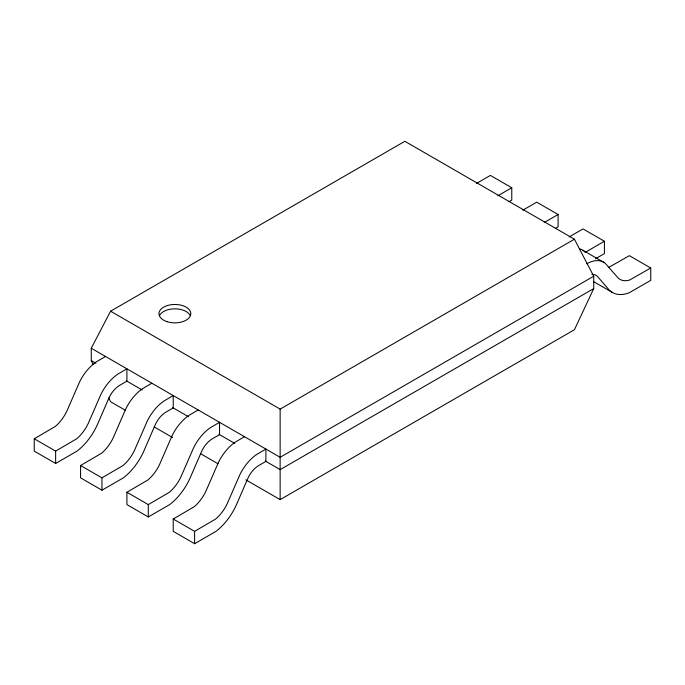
<?xml version="1.0" encoding="UTF-8"?>
<svg xmlns="http://www.w3.org/2000/svg" width="685" height="685" viewBox="0 0 685 685"><rect width="100%" height="100%" fill="white"/><g stroke="black" fill="none" stroke-linecap="round" stroke-linejoin="round"><path stroke-width="1.03" d="M93.066 364.411L91.268 360.584L91.268 348.245L110.576 311.204L404.861 141.298L574.424 239.202L593.732 276.235L593.732 288.573L574.424 329.725L280.139 499.63L245.855 479.842M105.524 356.474L96.431 361.8A33.95 19.6 -60 0 0 79.571 381.965L66.745 411.36A28.564 16.491 -60 0 1 55.297 426.455L34.25 438.768L34.25 451.115L55.631 463.462L77.011 451.115A43.694 25.225 -60 0 0 97.835 423.638L108.701 398.524A18.82 10.866 -60 0 1 119.772 385.278L126.905 381.16L126.905 368.813L117.811 374.147A33.95 19.6 -60 0 0 100.952 394.312L88.125 423.698A28.564 16.491 -60 0 1 76.677 438.802L55.631 451.115L34.25 438.768M476.52 183.426L490.392 175.42L511.772 187.767L511.772 200.106L509.101 201.655M151.847 383.215L142.754 388.549A33.95 19.6 -60 0 0 125.894 408.714L113.068 438.1A28.564 16.491 -60 0 1 101.628 453.205L80.573 465.517L80.573 477.856L101.962 490.203L123.343 477.856A43.694 25.225 -60 0 0 144.167 450.379L155.024 425.265A18.82 10.866 -60 0 1 166.104 412.019L173.228 407.909L173.228 395.562L164.135 400.896A33.95 19.6 -60 0 0 147.275 421.061L134.448 450.447A28.564 16.491 -60 0 1 123.009 465.552L101.962 477.856L80.573 465.517M497.901 195.773L511.772 187.767M522.843 210.175L536.715 202.169L558.095 214.508L558.095 226.855L555.424 228.396M198.179 409.964L189.086 415.298A33.95 19.6 -60 0 0 172.218 435.463L159.399 464.85A28.564 16.491 -60 0 1 147.951 479.954L126.905 492.258L126.905 504.605L148.285 516.952L169.666 504.605A43.694 25.225 -60 0 0 190.49 477.128L201.356 452.014A18.82 10.866 -60 0 1 212.427 438.768L219.56 434.658L219.56 422.311L210.466 427.645A33.95 19.6 -60 0 0 193.598 447.802L180.78 477.197A28.564 16.491 -60 0 1 169.332 492.292L148.285 504.605L126.905 492.258M544.224 222.522L558.095 214.508M569.175 236.924L583.038 228.91L604.427 241.257L604.427 253.604L595.513 258.742M110.576 311.204L280.139 409.108L574.424 239.202M244.502 436.713L235.409 442.039A33.95 19.6 -60 0 0 218.549 462.204L205.723 491.599A28.564 16.491 -60 0 1 194.275 506.694L173.228 519.007L173.228 531.354L194.608 543.702L215.989 531.354A43.694 25.225 -60 0 0 236.813 503.877L247.679 478.764A18.82 10.866 -60 0 1 258.759 465.517L265.883 461.399L265.883 449.052L256.789 454.386A33.95 19.6 -60 0 0 239.93 474.551L227.103 503.937A28.564 16.491 -60 0 1 215.664 519.042L194.608 531.354L173.228 519.007M585.007 252.465L604.427 241.257M593.732 276.235L280.139 457.289L91.268 348.245M593.732 288.573L280.139 469.627L265.326 461.073M591.908 274.445A18.82 10.866 -60 0 1 597.68 276.689L608.545 289.258A43.694 25.225 -60 0 0 629.369 292.692L650.75 280.345L650.75 268.006L629.703 279.994A28.564 16.491 -60 0 1 618.255 278.11L605.429 263.528A33.95 19.6 -60 0 0 588.569 262.834L586.822 263.759M608.323 267.655L629.369 255.659L650.75 268.006M582.772 250.205L604.153 262.552M593.886 281.783L612.596 292.581M91.268 360.584L95.9 363.255M126.451 380.903L142.189 389.988M172.74 407.626L188.478 416.711M219.029 434.35L234.775 443.435M125.398 410.298L110.576 401.735L108.778 397.908M154.125 426.875L172.654 437.578M200.448 453.624L218.053 463.788M280.139 409.108L280.139 499.63M194.608 531.354L194.608 543.702M148.285 504.605L148.285 516.952M101.962 477.856L101.962 490.203M55.631 451.115L55.631 463.462M159.502 315.648A15.926 9.196 0 0 1 174.889 308.832A15.926 9.196 0 0 1 190.267 315.648M579.861 248.835A33.95 19.6 -60 0 1 584.048 251.19M166.926 321.625A15.926 9.196 0 0 0 190.815 313.661A15.926 9.196 0 0 0 166.926 305.698A15.926 9.196 0 0 0 166.926 321.625"/></g></svg>
